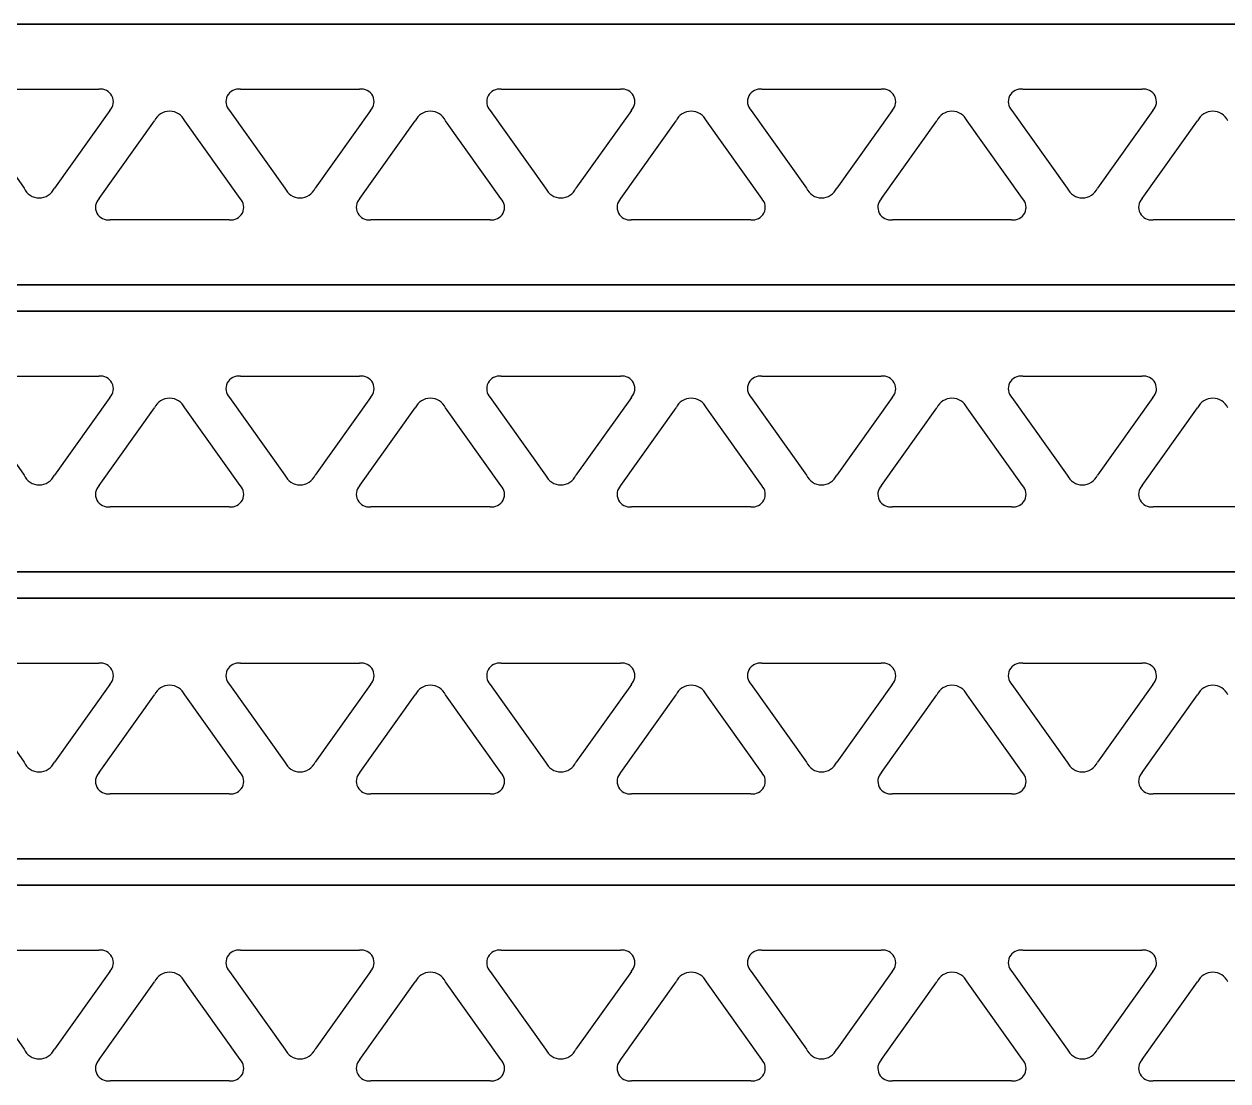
# Model space of a CAD drawing. Header units: inches. Extents: x 0 to 353, y 0 to 82.
# Drawn here: x 88.36 to 134.52, y 35.74 to 76.24 of the extents above; entities that cross this region are included whole.
import ezdxf

# ---------------------------------------------------------------- set-up
doc = ezdxf.new("R2010")
doc.units = ezdxf.units.IN
doc.header["$MEASUREMENT"] = 0

msp = doc.modelspace()

# ---------------------------------------------------------------- linework, layer by layer
for p, q in [((23.937, 76.243), (328.937, 76.243)), ((328.937, 76.243), (23.937, 76.243)), ((23.937, 76.243), (328.937, 76.243)), ((328.937, 76.243), (23.937, 76.243)), ((23.937, 76.243), (328.937, 76.243)), ((328.937, 76.243), (23.937, 76.243)), ((86.652, 73.743), (91.223, 73.743)), ((86.652, 73.743), (91.223, 73.743)), ((86.652, 73.743), (91.223, 73.743)), ((96.652, 73.743), (101.223, 73.743)), ((96.652, 73.743), (101.223, 73.743)), ((96.652, 73.743), (101.223, 73.743)), ((106.652, 73.743), (111.223, 73.743)), ((106.652, 73.743), (111.223, 73.743)), ((106.652, 73.743), (111.223, 73.743)), ((116.652, 73.743), (121.223, 73.743)), ((116.652, 73.743), (121.223, 73.743)), ((116.652, 73.743), (121.223, 73.743)), ((126.652, 73.743), (131.223, 73.743)), ((126.652, 73.743), (131.223, 73.743)), ((126.652, 73.743), (131.223, 73.743)), ((86.233, 72.929), (88.356, 69.957)), ((86.233, 72.929), (88.356, 69.957)), ((86.233, 72.929), (88.356, 69.957)), ((91.642, 72.929), (89.519, 69.957)), ((91.642, 72.929), (89.519, 69.957)), ((91.642, 72.929), (89.519, 69.957)), ((91.233, 69.557), (93.356, 72.529)), ((91.233, 69.557), (93.356, 72.529)), ((91.233, 69.557), (93.356, 72.529)), ((96.642, 69.557), (94.519, 72.529)), ((96.642, 69.557), (94.519, 72.529)), ((96.642, 69.557), (94.519, 72.529)), ((96.233, 72.929), (98.356, 69.957)), ((96.233, 72.929), (98.356, 69.957)), ((96.233, 72.929), (98.356, 69.957)), ((101.642, 72.929), (99.519, 69.957)), ((101.642, 72.929), (99.519, 69.957)), ((101.642, 72.929), (99.519, 69.957)), ((101.233, 69.557), (103.356, 72.529)), ((101.233, 69.557), (103.356, 72.529)), ((101.233, 69.557), (103.356, 72.529)), ((106.642, 69.557), (104.519, 72.529)), ((106.642, 69.557), (104.519, 72.529)), ((106.642, 69.557), (104.519, 72.529)), ((106.233, 72.929), (108.356, 69.957)), ((106.233, 72.929), (108.356, 69.957)), ((106.233, 72.929), (108.356, 69.957)), ((111.642, 72.929), (109.519, 69.957)), ((111.642, 72.929), (109.519, 69.957)), ((111.642, 72.929), (109.519, 69.957)), ((111.233, 69.557), (113.356, 72.529)), ((111.233, 69.557), (113.356, 72.529)), ((111.233, 69.557), (113.356, 72.529)), ((116.642, 69.557), (114.519, 72.529)), ((116.642, 69.557), (114.519, 72.529)), ((116.642, 69.557), (114.519, 72.529)), ((116.233, 72.929), (118.356, 69.957)), ((116.233, 72.929), (118.356, 69.957)), ((116.233, 72.929), (118.356, 69.957)), ((121.642, 72.929), (119.519, 69.957)), ((121.642, 72.929), (119.519, 69.957)), ((121.642, 72.929), (119.519, 69.957)), ((121.233, 69.557), (123.356, 72.529)), ((121.233, 69.557), (123.356, 72.529)), ((121.233, 69.557), (123.356, 72.529)), ((126.642, 69.557), (124.519, 72.529)), ((126.642, 69.557), (124.519, 72.529)), ((126.642, 69.557), (124.519, 72.529)), ((126.233, 72.929), (128.356, 69.957)), ((126.233, 72.929), (128.356, 69.957)), ((126.233, 72.929), (128.356, 69.957)), ((131.642, 72.929), (129.519, 69.957)), ((131.642, 72.929), (129.519, 69.957)), ((131.642, 72.929), (129.519, 69.957)), ((131.233, 69.557), (133.356, 72.529)), ((131.233, 69.557), (133.356, 72.529)), ((131.233, 69.557), (133.356, 72.529)), ((96.223, 68.743), (91.652, 68.743)), ((96.223, 68.743), (91.652, 68.743)), ((96.223, 68.743), (91.652, 68.743)), ((106.223, 68.743), (101.652, 68.743)), ((106.223, 68.743), (101.652, 68.743)), ((106.223, 68.743), (101.652, 68.743)), ((116.223, 68.743), (111.652, 68.743)), ((116.223, 68.743), (111.652, 68.743)), ((116.223, 68.743), (111.652, 68.743)), ((126.223, 68.743), (121.652, 68.743)), ((126.223, 68.743), (121.652, 68.743)), ((126.223, 68.743), (121.652, 68.743)), ((136.223, 68.743), (131.652, 68.743)), ((136.223, 68.743), (131.652, 68.743)), ((136.223, 68.743), (131.652, 68.743)), ((23.937, 66.243), (174.587, 66.243)), ((174.587, 66.243), (23.937, 66.243)), ((23.937, 66.243), (174.587, 66.243)), ((174.587, 66.243), (23.937, 66.243)), ((23.937, 66.243), (174.587, 66.243)), ((174.587, 66.243), (23.937, 66.243)), ((23.937, 65.243), (328.937, 65.243)), ((328.937, 65.243), (23.937, 65.243)), ((23.937, 65.243), (328.937, 65.243)), ((328.937, 65.243), (23.937, 65.243)), ((23.937, 65.243), (328.937, 65.243)), ((328.937, 65.243), (23.937, 65.243)), ((86.652, 62.743), (91.223, 62.743)), ((86.652, 62.743), (91.223, 62.743)), ((86.652, 62.743), (91.223, 62.743)), ((96.652, 62.743), (101.223, 62.743)), ((96.652, 62.743), (101.223, 62.743)), ((96.652, 62.743), (101.223, 62.743)), ((106.652, 62.743), (111.223, 62.743)), ((106.652, 62.743), (111.223, 62.743)), ((106.652, 62.743), (111.223, 62.743)), ((116.652, 62.743), (121.223, 62.743)), ((116.652, 62.743), (121.223, 62.743)), ((116.652, 62.743), (121.223, 62.743)), ((126.652, 62.743), (131.223, 62.743)), ((126.652, 62.743), (131.223, 62.743)), ((126.652, 62.743), (131.223, 62.743)), ((86.233, 61.929), (88.356, 58.957)), ((86.233, 61.929), (88.356, 58.957)), ((86.233, 61.929), (88.356, 58.957)), ((91.642, 61.929), (89.519, 58.957)), ((91.642, 61.929), (89.519, 58.957)), ((91.642, 61.929), (89.519, 58.957)), ((96.233, 61.929), (98.356, 58.957)), ((96.233, 61.929), (98.356, 58.957)), ((96.233, 61.929), (98.356, 58.957)), ((101.642, 61.929), (99.519, 58.957)), ((101.642, 61.929), (99.519, 58.957)), ((101.642, 61.929), (99.519, 58.957)), ((106.233, 61.929), (108.356, 58.957)), ((106.233, 61.929), (108.356, 58.957)), ((106.233, 61.929), (108.356, 58.957)), ((111.642, 61.929), (109.519, 58.957)), ((111.642, 61.929), (109.519, 58.957)), ((111.642, 61.929), (109.519, 58.957)), ((116.233, 61.929), (118.356, 58.957)), ((116.233, 61.929), (118.356, 58.957)), ((116.233, 61.929), (118.356, 58.957)), ((121.642, 61.929), (119.519, 58.957)), ((121.642, 61.929), (119.519, 58.957)), ((121.642, 61.929), (119.519, 58.957)), ((126.233, 61.929), (128.356, 58.957)), ((126.233, 61.929), (128.356, 58.957)), ((126.233, 61.929), (128.356, 58.957)), ((131.642, 61.929), (129.519, 58.957)), ((131.642, 61.929), (129.519, 58.957)), ((131.642, 61.929), (129.519, 58.957)), ((91.233, 58.557), (93.356, 61.529)), ((91.233, 58.557), (93.356, 61.529)), ((91.233, 58.557), (93.356, 61.529)), ((96.642, 58.557), (94.519, 61.529)), ((96.642, 58.557), (94.519, 61.529)), ((96.642, 58.557), (94.519, 61.529)), ((101.233, 58.557), (103.356, 61.529)), ((101.233, 58.557), (103.356, 61.529)), ((101.233, 58.557), (103.356, 61.529)), ((106.642, 58.557), (104.519, 61.529)), ((106.642, 58.557), (104.519, 61.529)), ((106.642, 58.557), (104.519, 61.529)), ((111.233, 58.557), (113.356, 61.529)), ((111.233, 58.557), (113.356, 61.529)), ((111.233, 58.557), (113.356, 61.529)), ((116.642, 58.557), (114.519, 61.529)), ((116.642, 58.557), (114.519, 61.529)), ((116.642, 58.557), (114.519, 61.529)), ((121.233, 58.557), (123.356, 61.529)), ((121.233, 58.557), (123.356, 61.529)), ((121.233, 58.557), (123.356, 61.529)), ((126.642, 58.557), (124.519, 61.529)), ((126.642, 58.557), (124.519, 61.529)), ((126.642, 58.557), (124.519, 61.529)), ((131.233, 58.557), (133.356, 61.529)), ((131.233, 58.557), (133.356, 61.529)), ((131.233, 58.557), (133.356, 61.529)), ((96.223, 57.743), (91.652, 57.743)), ((96.223, 57.743), (91.652, 57.743)), ((96.223, 57.743), (91.652, 57.743)), ((106.223, 57.743), (101.652, 57.743)), ((106.223, 57.743), (101.652, 57.743)), ((106.223, 57.743), (101.652, 57.743)), ((116.223, 57.743), (111.652, 57.743)), ((116.223, 57.743), (111.652, 57.743)), ((116.223, 57.743), (111.652, 57.743)), ((126.223, 57.743), (121.652, 57.743)), ((126.223, 57.743), (121.652, 57.743)), ((126.223, 57.743), (121.652, 57.743)), ((136.223, 57.743), (131.652, 57.743)), ((136.223, 57.743), (131.652, 57.743)), ((136.223, 57.743), (131.652, 57.743)), ((23.937, 55.243), (174.587, 55.243)), ((174.587, 55.243), (23.937, 55.243)), ((23.937, 55.243), (174.587, 55.243)), ((174.587, 55.243), (23.937, 55.243)), ((23.937, 55.243), (174.587, 55.243)), ((174.587, 55.243), (23.937, 55.243)), ((23.937, 54.243), (328.937, 54.243)), ((328.937, 54.243), (23.937, 54.243)), ((23.937, 54.243), (328.937, 54.243)), ((328.937, 54.243), (23.937, 54.243)), ((23.937, 54.243), (328.937, 54.243)), ((328.937, 54.243), (23.937, 54.243)), ((86.652, 51.743), (91.223, 51.743)), ((86.652, 51.743), (91.223, 51.743)), ((86.652, 51.743), (91.223, 51.743)), ((96.652, 51.743), (101.223, 51.743)), ((96.652, 51.743), (101.223, 51.743)), ((96.652, 51.743), (101.223, 51.743)), ((106.652, 51.743), (111.223, 51.743)), ((106.652, 51.743), (111.223, 51.743)), ((106.652, 51.743), (111.223, 51.743)), ((116.652, 51.743), (121.223, 51.743)), ((116.652, 51.743), (121.223, 51.743)), ((116.652, 51.743), (121.223, 51.743)), ((126.652, 51.743), (131.223, 51.743)), ((126.652, 51.743), (131.223, 51.743)), ((126.652, 51.743), (131.223, 51.743)), ((86.233, 50.929), (88.356, 47.957)), ((86.233, 50.929), (88.356, 47.957)), ((86.233, 50.929), (88.356, 47.957)), ((91.642, 50.929), (89.519, 47.957)), ((91.642, 50.929), (89.519, 47.957)), ((91.642, 50.929), (89.519, 47.957)), ((96.233, 50.929), (98.356, 47.957)), ((96.233, 50.929), (98.356, 47.957)), ((96.233, 50.929), (98.356, 47.957)), ((101.642, 50.929), (99.519, 47.957)), ((101.642, 50.929), (99.519, 47.957)), ((101.642, 50.929), (99.519, 47.957)), ((106.233, 50.929), (108.356, 47.957)), ((106.233, 50.929), (108.356, 47.957)), ((106.233, 50.929), (108.356, 47.957)), ((111.642, 50.929), (109.519, 47.957)), ((111.642, 50.929), (109.519, 47.957)), ((111.642, 50.929), (109.519, 47.957)), ((116.233, 50.929), (118.356, 47.957)), ((116.233, 50.929), (118.356, 47.957)), ((116.233, 50.929), (118.356, 47.957)), ((121.642, 50.929), (119.519, 47.957)), ((121.642, 50.929), (119.519, 47.957)), ((121.642, 50.929), (119.519, 47.957)), ((126.233, 50.929), (128.356, 47.957)), ((126.233, 50.929), (128.356, 47.957)), ((126.233, 50.929), (128.356, 47.957)), ((131.642, 50.929), (129.519, 47.957)), ((131.642, 50.929), (129.519, 47.957)), ((131.642, 50.929), (129.519, 47.957)), ((91.233, 47.557), (93.356, 50.529)), ((91.233, 47.557), (93.356, 50.529)), ((91.233, 47.557), (93.356, 50.529)), ((96.642, 47.557), (94.519, 50.529)), ((96.642, 47.557), (94.519, 50.529)), ((96.642, 47.557), (94.519, 50.529)), ((101.233, 47.557), (103.356, 50.529)), ((101.233, 47.557), (103.356, 50.529)), ((101.233, 47.557), (103.356, 50.529)), ((106.642, 47.557), (104.519, 50.529)), ((106.642, 47.557), (104.519, 50.529)), ((106.642, 47.557), (104.519, 50.529)), ((111.233, 47.557), (113.356, 50.529)), ((111.233, 47.557), (113.356, 50.529)), ((111.233, 47.557), (113.356, 50.529)), ((116.642, 47.557), (114.519, 50.529)), ((116.642, 47.557), (114.519, 50.529)), ((116.642, 47.557), (114.519, 50.529)), ((121.233, 47.557), (123.356, 50.529)), ((121.233, 47.557), (123.356, 50.529)), ((121.233, 47.557), (123.356, 50.529)), ((126.642, 47.557), (124.519, 50.529)), ((126.642, 47.557), (124.519, 50.529)), ((126.642, 47.557), (124.519, 50.529)), ((131.233, 47.557), (133.356, 50.529)), ((131.233, 47.557), (133.356, 50.529)), ((131.233, 47.557), (133.356, 50.529)), ((96.223, 46.743), (91.652, 46.743)), ((96.223, 46.743), (91.652, 46.743)), ((96.223, 46.743), (91.652, 46.743)), ((106.223, 46.743), (101.652, 46.743)), ((106.223, 46.743), (101.652, 46.743)), ((106.223, 46.743), (101.652, 46.743)), ((116.223, 46.743), (111.652, 46.743)), ((116.223, 46.743), (111.652, 46.743)), ((116.223, 46.743), (111.652, 46.743)), ((126.223, 46.743), (121.652, 46.743)), ((126.223, 46.743), (121.652, 46.743)), ((126.223, 46.743), (121.652, 46.743)), ((136.223, 46.743), (131.652, 46.743)), ((136.223, 46.743), (131.652, 46.743)), ((136.223, 46.743), (131.652, 46.743)), ((23.937, 44.243), (174.587, 44.243)), ((174.587, 44.243), (23.937, 44.243)), ((23.937, 44.243), (174.587, 44.243)), ((174.587, 44.243), (23.937, 44.243)), ((23.937, 44.243), (174.587, 44.243)), ((174.587, 44.243), (23.937, 44.243)), ((23.937, 43.243), (328.937, 43.243)), ((328.937, 43.243), (23.937, 43.243)), ((23.937, 43.243), (328.937, 43.243)), ((328.937, 43.243), (23.937, 43.243)), ((23.937, 43.243), (328.937, 43.243)), ((328.937, 43.243), (23.937, 43.243)), ((86.652, 40.743), (91.223, 40.743)), ((86.652, 40.743), (91.223, 40.743)), ((86.652, 40.743), (91.223, 40.743)), ((96.652, 40.743), (101.223, 40.743)), ((96.652, 40.743), (101.223, 40.743)), ((96.652, 40.743), (101.223, 40.743)), ((106.652, 40.743), (111.223, 40.743)), ((106.652, 40.743), (111.223, 40.743)), ((106.652, 40.743), (111.223, 40.743)), ((116.652, 40.743), (121.223, 40.743)), ((116.652, 40.743), (121.223, 40.743)), ((116.652, 40.743), (121.223, 40.743)), ((126.652, 40.743), (131.223, 40.743)), ((126.652, 40.743), (131.223, 40.743)), ((126.652, 40.743), (131.223, 40.743)), ((86.233, 39.929), (88.356, 36.957)), ((86.233, 39.929), (88.356, 36.957)), ((86.233, 39.929), (88.356, 36.957)), ((91.642, 39.929), (89.519, 36.957)), ((91.642, 39.929), (89.519, 36.957)), ((91.642, 39.929), (89.519, 36.957)), ((96.233, 39.929), (98.356, 36.957)), ((96.233, 39.929), (98.356, 36.957)), ((96.233, 39.929), (98.356, 36.957)), ((101.642, 39.929), (99.519, 36.957)), ((101.642, 39.929), (99.519, 36.957)), ((101.642, 39.929), (99.519, 36.957)), ((106.233, 39.929), (108.356, 36.957)), ((106.233, 39.929), (108.356, 36.957)), ((106.233, 39.929), (108.356, 36.957)), ((111.642, 39.929), (109.519, 36.957)), ((111.642, 39.929), (109.519, 36.957)), ((111.642, 39.929), (109.519, 36.957)), ((116.233, 39.929), (118.356, 36.957)), ((116.233, 39.929), (118.356, 36.957)), ((116.233, 39.929), (118.356, 36.957)), ((121.642, 39.929), (119.519, 36.957)), ((121.642, 39.929), (119.519, 36.957)), ((121.642, 39.929), (119.519, 36.957)), ((126.233, 39.929), (128.356, 36.957)), ((126.233, 39.929), (128.356, 36.957)), ((126.233, 39.929), (128.356, 36.957)), ((131.642, 39.929), (129.519, 36.957)), ((131.642, 39.929), (129.519, 36.957)), ((131.642, 39.929), (129.519, 36.957)), ((91.233, 36.557), (93.356, 39.529)), ((91.233, 36.557), (93.356, 39.529)), ((91.233, 36.557), (93.356, 39.529)), ((96.642, 36.557), (94.519, 39.529)), ((96.642, 36.557), (94.519, 39.529)), ((96.642, 36.557), (94.519, 39.529)), ((101.233, 36.557), (103.356, 39.529)), ((101.233, 36.557), (103.356, 39.529)), ((101.233, 36.557), (103.356, 39.529)), ((106.642, 36.557), (104.519, 39.529)), ((106.642, 36.557), (104.519, 39.529)), ((106.642, 36.557), (104.519, 39.529)), ((111.233, 36.557), (113.356, 39.529)), ((111.233, 36.557), (113.356, 39.529)), ((111.233, 36.557), (113.356, 39.529)), ((116.642, 36.557), (114.519, 39.529)), ((116.642, 36.557), (114.519, 39.529)), ((116.642, 36.557), (114.519, 39.529)), ((121.233, 36.557), (123.356, 39.529)), ((121.233, 36.557), (123.356, 39.529)), ((121.233, 36.557), (123.356, 39.529)), ((126.642, 36.557), (124.519, 39.529)), ((126.642, 36.557), (124.519, 39.529)), ((126.642, 36.557), (124.519, 39.529)), ((131.233, 36.557), (133.356, 39.529)), ((131.233, 36.557), (133.356, 39.529)), ((131.233, 36.557), (133.356, 39.529)), ((96.223, 35.743), (91.652, 35.743)), ((96.223, 35.743), (91.652, 35.743)), ((96.223, 35.743), (91.652, 35.743)), ((106.223, 35.743), (101.652, 35.743)), ((106.223, 35.743), (101.652, 35.743)), ((106.223, 35.743), (101.652, 35.743)), ((116.223, 35.743), (111.652, 35.743)), ((116.223, 35.743), (111.652, 35.743)), ((116.223, 35.743), (111.652, 35.743)), ((126.223, 35.743), (121.652, 35.743)), ((126.223, 35.743), (121.652, 35.743)), ((126.223, 35.743), (121.652, 35.743)), ((136.223, 35.743), (131.652, 35.743)), ((136.223, 35.743), (131.652, 35.743)), ((136.223, 35.743), (131.652, 35.743))]:
    msp.add_line(p, q)
for centre, radius, start, end in [((91.297, 73.267), 0.482, 315.5959, 98.8664), ((91.297, 73.267), 0.482, 315.5959, 98.8664), ((91.297, 73.267), 0.482, 315.5959, 98.8664), ((96.577, 73.267), 0.482, 81.1336, 224.4041), ((96.577, 73.267), 0.482, 81.1336, 224.4041), ((96.577, 73.267), 0.482, 81.1336, 224.4041), ((101.297, 73.267), 0.482, 315.5959, 98.8664), ((101.297, 73.267), 0.482, 315.5959, 98.8664), ((101.297, 73.267), 0.482, 315.5959, 98.8664), ((106.577, 73.267), 0.482, 81.1336, 224.4041), ((106.577, 73.267), 0.482, 81.1336, 224.4041), ((106.577, 73.267), 0.482, 81.1336, 224.4041), ((111.297, 73.267), 0.482, 315.5959, 98.8664), ((111.297, 73.267), 0.482, 315.5959, 98.8664), ((111.297, 73.267), 0.482, 315.5959, 98.8664), ((116.577, 73.267), 0.482, 81.1336, 224.4041), ((116.577, 73.267), 0.482, 81.1336, 224.4041), ((116.577, 73.267), 0.482, 81.1336, 224.4041), ((121.297, 73.267), 0.482, 315.5959, 98.8664), ((121.297, 73.267), 0.482, 315.5959, 98.8664), ((121.297, 73.267), 0.482, 315.5959, 98.8664), ((126.577, 73.267), 0.482, 81.1336, 224.4041), ((126.577, 73.267), 0.482, 81.1336, 224.4041), ((126.577, 73.267), 0.482, 81.1336, 224.4041), ((131.297, 73.267), 0.482, 315.5959, 98.8664), ((131.297, 73.267), 0.482, 315.5959, 98.8664), ((131.297, 73.267), 0.482, 315.5959, 98.8664), ((93.937, 72.266), 0.638, 24.3419, 155.6581), ((93.937, 72.266), 0.638, 24.3419, 155.6581), ((93.937, 72.266), 0.638, 24.3419, 155.6581), ((103.937, 72.266), 0.638, 24.3419, 155.6581), ((103.937, 72.266), 0.638, 24.3419, 155.6581), ((103.937, 72.266), 0.638, 24.3419, 155.6581), ((113.937, 72.266), 0.638, 24.3419, 155.6581), ((113.937, 72.266), 0.638, 24.3419, 155.6581), ((113.937, 72.266), 0.638, 24.3419, 155.6581), ((123.937, 72.266), 0.638, 24.3419, 155.6581), ((123.937, 72.266), 0.638, 24.3419, 155.6581), ((123.937, 72.266), 0.638, 24.3419, 155.6581), ((133.937, 72.266), 0.638, 24.3419, 155.6581), ((133.937, 72.266), 0.638, 24.3419, 155.6581), ((133.937, 72.266), 0.638, 24.3419, 155.6581), ((88.937, 70.22), 0.638, 204.3419, 335.6581), ((88.937, 70.22), 0.638, 204.3419, 335.6581), ((88.937, 70.22), 0.638, 204.3419, 335.6581), ((98.937, 70.22), 0.638, 204.3419, 335.6581), ((98.937, 70.22), 0.638, 204.3419, 335.6581), ((98.937, 70.22), 0.638, 204.3419, 335.6581), ((108.937, 70.22), 0.638, 204.3419, 335.6581), ((108.937, 70.22), 0.638, 204.3419, 335.6581), ((108.937, 70.22), 0.638, 204.3419, 335.6581), ((118.937, 70.22), 0.638, 204.3419, 335.6581), ((118.937, 70.22), 0.638, 204.3419, 335.6581), ((118.937, 70.22), 0.638, 204.3419, 335.6581), ((128.937, 70.22), 0.638, 204.3419, 335.6581), ((128.937, 70.22), 0.638, 204.3419, 335.6581), ((128.937, 70.22), 0.638, 204.3419, 335.6581), ((91.577, 69.22), 0.482, 135.5959, 278.8664), ((91.577, 69.22), 0.482, 135.5959, 278.8664), ((91.577, 69.22), 0.482, 135.5959, 278.8664), ((96.297, 69.22), 0.482, 261.1336, 44.4041), ((96.297, 69.22), 0.482, 261.1336, 44.4041), ((96.297, 69.22), 0.482, 261.1336, 44.4041), ((101.577, 69.22), 0.482, 135.5959, 278.8664), ((101.577, 69.22), 0.482, 135.5959, 278.8664), ((101.577, 69.22), 0.482, 135.5959, 278.8664), ((106.297, 69.22), 0.482, 261.1336, 44.4041), ((106.297, 69.22), 0.482, 261.1336, 44.4041), ((106.297, 69.22), 0.482, 261.1336, 44.4041), ((111.577, 69.22), 0.482, 135.5959, 278.8664), ((111.577, 69.22), 0.482, 135.5959, 278.8664), ((111.577, 69.22), 0.482, 135.5959, 278.8664), ((116.297, 69.22), 0.482, 261.1336, 44.4041), ((116.297, 69.22), 0.482, 261.1336, 44.4041), ((116.297, 69.22), 0.482, 261.1336, 44.4041), ((121.577, 69.22), 0.482, 135.5959, 278.8664), ((121.577, 69.22), 0.482, 135.5959, 278.8664), ((121.577, 69.22), 0.482, 135.5959, 278.8664), ((126.297, 69.22), 0.482, 261.1336, 44.4041), ((126.297, 69.22), 0.482, 261.1336, 44.4041), ((126.297, 69.22), 0.482, 261.1336, 44.4041), ((131.577, 69.22), 0.482, 135.5959, 278.8664), ((131.577, 69.22), 0.482, 135.5959, 278.8664), ((131.577, 69.22), 0.482, 135.5959, 278.8664), ((91.297, 62.267), 0.482, 315.5959, 98.8664), ((91.297, 62.267), 0.482, 315.5959, 98.8664), ((91.297, 62.267), 0.482, 315.5959, 98.8664), ((96.577, 62.267), 0.482, 81.1336, 224.4041), ((96.577, 62.267), 0.482, 81.1336, 224.4041), ((96.577, 62.267), 0.482, 81.1336, 224.4041), ((101.297, 62.267), 0.482, 315.5959, 98.8664), ((101.297, 62.267), 0.482, 315.5959, 98.8664), ((101.297, 62.267), 0.482, 315.5959, 98.8664), ((106.577, 62.267), 0.482, 81.1336, 224.4041), ((106.577, 62.267), 0.482, 81.1336, 224.4041), ((106.577, 62.267), 0.482, 81.1336, 224.4041), ((111.297, 62.267), 0.482, 315.5959, 98.8664), ((111.297, 62.267), 0.482, 315.5959, 98.8664), ((111.297, 62.267), 0.482, 315.5959, 98.8664), ((116.577, 62.267), 0.482, 81.1336, 224.4041), ((116.577, 62.267), 0.482, 81.1336, 224.4041), ((116.577, 62.267), 0.482, 81.1336, 224.4041), ((121.297, 62.267), 0.482, 315.5959, 98.8664), ((121.297, 62.267), 0.482, 315.5959, 98.8664), ((121.297, 62.267), 0.482, 315.5959, 98.8664), ((126.577, 62.267), 0.482, 81.1336, 224.4041), ((126.577, 62.267), 0.482, 81.1336, 224.4041), ((126.577, 62.267), 0.482, 81.1336, 224.4041), ((131.297, 62.267), 0.482, 315.5959, 98.8664), ((131.297, 62.267), 0.482, 315.5959, 98.8664), ((131.297, 62.267), 0.482, 315.5959, 98.8664), ((93.937, 61.266), 0.638, 24.3419, 155.6581), ((93.937, 61.266), 0.638, 24.3419, 155.6581), ((93.937, 61.266), 0.638, 24.3419, 155.6581), ((103.937, 61.266), 0.638, 24.3419, 155.6581), ((103.937, 61.266), 0.638, 24.3419, 155.6581), ((103.937, 61.266), 0.638, 24.3419, 155.6581), ((113.937, 61.266), 0.638, 24.3419, 155.6581), ((113.937, 61.266), 0.638, 24.3419, 155.6581), ((113.937, 61.266), 0.638, 24.3419, 155.6581), ((123.937, 61.266), 0.638, 24.3419, 155.6581), ((123.937, 61.266), 0.638, 24.3419, 155.6581), ((123.937, 61.266), 0.638, 24.3419, 155.6581), ((133.937, 61.266), 0.638, 24.3419, 155.6581), ((133.937, 61.266), 0.638, 24.3419, 155.6581), ((133.937, 61.266), 0.638, 24.3419, 155.6581), ((88.937, 59.22), 0.638, 204.3419, 335.6581), ((88.937, 59.22), 0.638, 204.3419, 335.6581), ((88.937, 59.22), 0.638, 204.3419, 335.6581), ((98.937, 59.22), 0.638, 204.3419, 335.6581), ((98.937, 59.22), 0.638, 204.3419, 335.6581), ((98.937, 59.22), 0.638, 204.3419, 335.6581), ((108.937, 59.22), 0.638, 204.3419, 335.6581), ((108.937, 59.22), 0.638, 204.3419, 335.6581), ((108.937, 59.22), 0.638, 204.3419, 335.6581), ((118.937, 59.22), 0.638, 204.3419, 335.6581), ((118.937, 59.22), 0.638, 204.3419, 335.6581), ((118.937, 59.22), 0.638, 204.3419, 335.6581), ((128.937, 59.22), 0.638, 204.3419, 335.6581), ((128.937, 59.22), 0.638, 204.3419, 335.6581), ((128.937, 59.22), 0.638, 204.3419, 335.6581), ((91.577, 58.22), 0.482, 135.5959, 278.8664), ((91.577, 58.22), 0.482, 135.5959, 278.8664), ((91.577, 58.22), 0.482, 135.5959, 278.8664), ((96.297, 58.22), 0.482, 261.1336, 44.4041), ((96.297, 58.22), 0.482, 261.1336, 44.4041), ((96.297, 58.22), 0.482, 261.1336, 44.4041), ((101.577, 58.22), 0.482, 135.5959, 278.8664), ((101.577, 58.22), 0.482, 135.5959, 278.8664), ((101.577, 58.22), 0.482, 135.5959, 278.8664), ((106.297, 58.22), 0.482, 261.1336, 44.4041), ((106.297, 58.22), 0.482, 261.1336, 44.4041), ((106.297, 58.22), 0.482, 261.1336, 44.4041), ((111.577, 58.22), 0.482, 135.5959, 278.8664), ((111.577, 58.22), 0.482, 135.5959, 278.8664), ((111.577, 58.22), 0.482, 135.5959, 278.8664), ((116.297, 58.22), 0.482, 261.1336, 44.4041), ((116.297, 58.22), 0.482, 261.1336, 44.4041), ((116.297, 58.22), 0.482, 261.1336, 44.4041), ((121.577, 58.22), 0.482, 135.5959, 278.8664), ((121.577, 58.22), 0.482, 135.5959, 278.8664), ((121.577, 58.22), 0.482, 135.5959, 278.8664), ((126.297, 58.22), 0.482, 261.1336, 44.4041), ((126.297, 58.22), 0.482, 261.1336, 44.4041), ((126.297, 58.22), 0.482, 261.1336, 44.4041), ((131.577, 58.22), 0.482, 135.5959, 278.8664), ((131.577, 58.22), 0.482, 135.5959, 278.8664), ((131.577, 58.22), 0.482, 135.5959, 278.8664), ((91.297, 51.267), 0.482, 315.5959, 98.8664), ((91.297, 51.267), 0.482, 315.5959, 98.8664), ((91.297, 51.267), 0.482, 315.5959, 98.8664), ((96.577, 51.267), 0.482, 81.1336, 224.4041), ((96.577, 51.267), 0.482, 81.1336, 224.4041), ((96.577, 51.267), 0.482, 81.1336, 224.4041), ((101.297, 51.267), 0.482, 315.5959, 98.8664), ((101.297, 51.267), 0.482, 315.5959, 98.8664), ((101.297, 51.267), 0.482, 315.5959, 98.8664), ((106.577, 51.267), 0.482, 81.1336, 224.4041), ((106.577, 51.267), 0.482, 81.1336, 224.4041), ((106.577, 51.267), 0.482, 81.1336, 224.4041), ((111.297, 51.267), 0.482, 315.5959, 98.8664), ((111.297, 51.267), 0.482, 315.5959, 98.8664), ((111.297, 51.267), 0.482, 315.5959, 98.8664), ((116.577, 51.267), 0.482, 81.1336, 224.4041), ((116.577, 51.267), 0.482, 81.1336, 224.4041), ((116.577, 51.267), 0.482, 81.1336, 224.4041), ((121.297, 51.267), 0.482, 315.5959, 98.8664), ((121.297, 51.267), 0.482, 315.5959, 98.8664), ((121.297, 51.267), 0.482, 315.5959, 98.8664), ((126.577, 51.267), 0.482, 81.1336, 224.4041), ((126.577, 51.267), 0.482, 81.1336, 224.4041), ((126.577, 51.267), 0.482, 81.1336, 224.4041), ((131.297, 51.267), 0.482, 315.5959, 98.8664), ((131.297, 51.267), 0.482, 315.5959, 98.8664), ((131.297, 51.267), 0.482, 315.5959, 98.8664), ((93.937, 50.266), 0.638, 24.3419, 155.6581), ((93.937, 50.266), 0.638, 24.3419, 155.6581), ((93.937, 50.266), 0.638, 24.3419, 155.6581), ((103.937, 50.266), 0.638, 24.3419, 155.6581), ((103.937, 50.266), 0.638, 24.3419, 155.6581), ((103.937, 50.266), 0.638, 24.3419, 155.6581), ((113.937, 50.266), 0.638, 24.3419, 155.6581), ((113.937, 50.266), 0.638, 24.3419, 155.6581), ((113.937, 50.266), 0.638, 24.3419, 155.6581), ((123.937, 50.266), 0.638, 24.3419, 155.6581), ((123.937, 50.266), 0.638, 24.3419, 155.6581), ((123.937, 50.266), 0.638, 24.3419, 155.6581), ((133.937, 50.266), 0.638, 24.3419, 155.6581), ((133.937, 50.266), 0.638, 24.3419, 155.6581), ((133.937, 50.266), 0.638, 24.3419, 155.6581), ((88.937, 48.22), 0.638, 204.3419, 335.6581), ((88.937, 48.22), 0.638, 204.3419, 335.6581), ((88.937, 48.22), 0.638, 204.3419, 335.6581), ((91.577, 47.22), 0.482, 135.5959, 278.8664), ((91.577, 47.22), 0.482, 135.5959, 278.8664), ((91.577, 47.22), 0.482, 135.5959, 278.8664), ((96.297, 47.22), 0.482, 261.1336, 44.4041), ((96.297, 47.22), 0.482, 261.1336, 44.4041), ((96.297, 47.22), 0.482, 261.1336, 44.4041), ((98.937, 48.22), 0.638, 204.3419, 335.6581), ((98.937, 48.22), 0.638, 204.3419, 335.6581), ((98.937, 48.22), 0.638, 204.3419, 335.6581), ((101.577, 47.22), 0.482, 135.5959, 278.8664), ((101.577, 47.22), 0.482, 135.5959, 278.8664), ((101.577, 47.22), 0.482, 135.5959, 278.8664), ((106.297, 47.22), 0.482, 261.1336, 44.4041), ((106.297, 47.22), 0.482, 261.1336, 44.4041), ((106.297, 47.22), 0.482, 261.1336, 44.4041), ((108.937, 48.22), 0.638, 204.3419, 335.6581), ((108.937, 48.22), 0.638, 204.3419, 335.6581), ((108.937, 48.22), 0.638, 204.3419, 335.6581), ((111.577, 47.22), 0.482, 135.5959, 278.8664), ((111.577, 47.22), 0.482, 135.5959, 278.8664), ((111.577, 47.22), 0.482, 135.5959, 278.8664), ((116.297, 47.22), 0.482, 261.1336, 44.4041), ((116.297, 47.22), 0.482, 261.1336, 44.4041), ((116.297, 47.22), 0.482, 261.1336, 44.4041), ((118.937, 48.22), 0.638, 204.3419, 335.6581), ((118.937, 48.22), 0.638, 204.3419, 335.6581), ((118.937, 48.22), 0.638, 204.3419, 335.6581), ((121.577, 47.22), 0.482, 135.5959, 278.8664), ((121.577, 47.22), 0.482, 135.5959, 278.8664), ((121.577, 47.22), 0.482, 135.5959, 278.8664), ((126.297, 47.22), 0.482, 261.1336, 44.4041), ((126.297, 47.22), 0.482, 261.1336, 44.4041), ((126.297, 47.22), 0.482, 261.1336, 44.4041), ((128.937, 48.22), 0.638, 204.3419, 335.6581), ((128.937, 48.22), 0.638, 204.3419, 335.6581), ((128.937, 48.22), 0.638, 204.3419, 335.6581), ((131.577, 47.22), 0.482, 135.5959, 278.8664), ((131.577, 47.22), 0.482, 135.5959, 278.8664), ((131.577, 47.22), 0.482, 135.5959, 278.8664), ((91.297, 40.267), 0.482, 315.5959, 98.8664), ((91.297, 40.267), 0.482, 315.5959, 98.8664), ((91.297, 40.267), 0.482, 315.5959, 98.8664), ((96.577, 40.267), 0.482, 81.1336, 224.4041), ((96.577, 40.267), 0.482, 81.1336, 224.4041), ((96.577, 40.267), 0.482, 81.1336, 224.4041), ((101.297, 40.267), 0.482, 315.5959, 98.8664), ((101.297, 40.267), 0.482, 315.5959, 98.8664), ((101.297, 40.267), 0.482, 315.5959, 98.8664), ((106.577, 40.267), 0.482, 81.1336, 224.4041), ((106.577, 40.267), 0.482, 81.1336, 224.4041), ((106.577, 40.267), 0.482, 81.1336, 224.4041), ((111.297, 40.267), 0.482, 315.5959, 98.8664), ((111.297, 40.267), 0.482, 315.5959, 98.8664), ((111.297, 40.267), 0.482, 315.5959, 98.8664), ((116.577, 40.267), 0.482, 81.1336, 224.4041), ((116.577, 40.267), 0.482, 81.1336, 224.4041), ((116.577, 40.267), 0.482, 81.1336, 224.4041), ((121.297, 40.267), 0.482, 315.5959, 98.8664), ((121.297, 40.267), 0.482, 315.5959, 98.8664), ((121.297, 40.267), 0.482, 315.5959, 98.8664), ((126.577, 40.267), 0.482, 81.1336, 224.4041), ((126.577, 40.267), 0.482, 81.1336, 224.4041), ((126.577, 40.267), 0.482, 81.1336, 224.4041), ((131.297, 40.267), 0.482, 315.5959, 98.8664), ((131.297, 40.267), 0.482, 315.5959, 98.8664), ((131.297, 40.267), 0.482, 315.5959, 98.8664), ((93.937, 39.266), 0.638, 24.3419, 155.6581), ((93.937, 39.266), 0.638, 24.3419, 155.6581), ((93.937, 39.266), 0.638, 24.3419, 155.6581), ((103.937, 39.266), 0.638, 24.3419, 155.6581), ((103.937, 39.266), 0.638, 24.3419, 155.6581), ((103.937, 39.266), 0.638, 24.3419, 155.6581), ((113.937, 39.266), 0.638, 24.3419, 155.6581), ((113.937, 39.266), 0.638, 24.3419, 155.6581), ((113.937, 39.266), 0.638, 24.3419, 155.6581), ((123.937, 39.266), 0.638, 24.3419, 155.6581), ((123.937, 39.266), 0.638, 24.3419, 155.6581), ((123.937, 39.266), 0.638, 24.3419, 155.6581), ((133.937, 39.266), 0.638, 24.3419, 155.6581), ((133.937, 39.266), 0.638, 24.3419, 155.6581), ((133.937, 39.266), 0.638, 24.3419, 155.6581), ((88.937, 37.22), 0.638, 204.3419, 335.6581), ((88.937, 37.22), 0.638, 204.3419, 335.6581), ((88.937, 37.22), 0.638, 204.3419, 335.6581), ((98.937, 37.22), 0.638, 204.3419, 335.6581), ((98.937, 37.22), 0.638, 204.3419, 335.6581), ((98.937, 37.22), 0.638, 204.3419, 335.6581), ((108.937, 37.22), 0.638, 204.3419, 335.6581), ((108.937, 37.22), 0.638, 204.3419, 335.6581), ((108.937, 37.22), 0.638, 204.3419, 335.6581), ((118.937, 37.22), 0.638, 204.3419, 335.6581), ((118.937, 37.22), 0.638, 204.3419, 335.6581), ((118.937, 37.22), 0.638, 204.3419, 335.6581), ((128.937, 37.22), 0.638, 204.3419, 335.6581), ((128.937, 37.22), 0.638, 204.3419, 335.6581), ((128.937, 37.22), 0.638, 204.3419, 335.6581), ((91.577, 36.22), 0.482, 135.5959, 278.8664), ((91.577, 36.22), 0.482, 135.5959, 278.8664), ((91.577, 36.22), 0.482, 135.5959, 278.8664), ((96.297, 36.22), 0.482, 261.1336, 44.4041), ((96.297, 36.22), 0.482, 261.1336, 44.4041), ((96.297, 36.22), 0.482, 261.1336, 44.4041), ((101.577, 36.22), 0.482, 135.5959, 278.8664), ((101.577, 36.22), 0.482, 135.5959, 278.8664), ((101.577, 36.22), 0.482, 135.5959, 278.8664), ((106.297, 36.22), 0.482, 261.1336, 44.4041), ((106.297, 36.22), 0.482, 261.1336, 44.4041), ((106.297, 36.22), 0.482, 261.1336, 44.4041), ((111.577, 36.22), 0.482, 135.5959, 278.8664), ((111.577, 36.22), 0.482, 135.5959, 278.8664), ((111.577, 36.22), 0.482, 135.5959, 278.8664), ((116.297, 36.22), 0.482, 261.1336, 44.4041), ((116.297, 36.22), 0.482, 261.1336, 44.4041), ((116.297, 36.22), 0.482, 261.1336, 44.4041), ((121.577, 36.22), 0.482, 135.5959, 278.8664), ((121.577, 36.22), 0.482, 135.5959, 278.8664), ((121.577, 36.22), 0.482, 135.5959, 278.8664), ((126.297, 36.22), 0.482, 261.1336, 44.4041), ((126.297, 36.22), 0.482, 261.1336, 44.4041), ((126.297, 36.22), 0.482, 261.1336, 44.4041), ((131.577, 36.22), 0.482, 135.5959, 278.8664), ((131.577, 36.22), 0.482, 135.5959, 278.8664), ((131.577, 36.22), 0.482, 135.5959, 278.8664)]:
    msp.add_arc(centre, radius, start, end)

doc.saveas('drawing.dxf')
